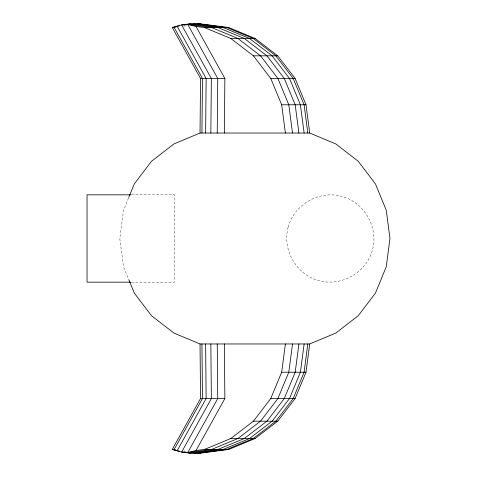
<?xml version="1.0" encoding="UTF-8"?>
<svg xmlns="http://www.w3.org/2000/svg" width="477" height="477" viewBox="0 0 477 477"><rect width="100%" height="100%" fill="white"/><g stroke="black" fill="none" stroke-linecap="round" stroke-linejoin="round"><path stroke-width="0.36" stroke-dasharray="2.38 1.79" d="M128.48 198.086L123.489 210.244L119.799 238.5L123.489 266.756L128.48 278.914M183.371 25.859L184.826 25.669M183.872 26.044L186.769 25.663M131.455 194.825L174.391 194.825L174.391 282.175L131.455 282.175M183.872 450.956L186.769 451.337M183.371 451.141L184.826 451.331M288.126 227.195C281.931 249.739 296.39 274.776 319.006 280.685C341.55 286.88 366.586 272.421 372.495 249.805C378.69 227.261 364.231 202.224 341.615 196.315C319.071 190.12 294.035 204.579 288.126 227.195"/><path stroke-width="0.72" d="M128.754 197.412L134.299 183.907L151.501 161.292L173.926 143.941L200.03 133.035L200.537 78.443L172.28 27.571L181.618 24.917L189.727 23.85L200.537 23.85L228.799 27.571L255.129 38.476L277.745 55.827L295.096 78.443L306.001 104.773L309.722 133.035L335.832 143.941L358.251 161.292L375.453 183.907L386.269 210.244L389.959 238.5L386.269 266.756L375.453 293.093L358.251 315.708L335.832 333.059L309.722 343.965L200.03 343.965L173.926 333.059L151.501 315.708L134.299 293.093L128.754 279.588M201.944 133.035L202.451 78.443L173.926 27.1L176.108 26.813M205.629 133.035L206.136 78.443L177.116 26.199L179.251 25.913M210.846 133.035L211.353 78.443L181.618 24.917L187.735 24.428L189.727 23.85L217.983 27.571L244.319 38.476L266.929 55.827L284.28 78.443L295.191 104.773L298.912 133.035M217.238 133.035L217.745 78.443L187.735 24.428L211.597 27.571L237.928 38.476L260.543 55.827L277.894 78.443L288.8 104.773L292.52 133.035M224.363 133.035L224.87 78.443L195.987 26.456L187.735 24.428M200.03 343.965L200.537 398.557L172.28 449.429L181.618 452.083L187.735 452.572L195.987 450.544L204.466 449.429L230.802 438.524L253.418 421.173L270.769 398.557L281.674 372.227L285.395 343.965M292.52 343.965L288.8 372.227L277.894 398.557L260.543 421.173L237.928 438.524L211.597 449.429L187.735 452.572L217.745 398.557L217.238 343.965M298.912 343.965L295.191 372.227L284.28 398.557L266.929 421.173L244.319 438.524L217.983 449.429L189.727 453.15L181.618 452.083L211.353 398.557L210.846 343.965M304.123 343.965L300.403 372.227L289.497 398.557L272.146 421.173L249.531 438.524L223.2 449.429L194.938 453.15L192.803 452.87M307.814 343.965L304.093 372.227L293.188 398.557L275.837 421.173L253.221 438.524L226.891 449.429L198.629 453.15L197.174 452.959M187.735 452.572L189.727 453.15L200.537 453.15L228.799 449.429L255.129 438.524L277.745 421.173L295.096 398.557L306.001 372.227L309.722 343.965M195.987 450.544L224.87 398.557L224.363 343.965M192.803 24.13L194.938 23.85L223.2 27.571L249.531 38.476L272.146 55.827L289.497 78.443L300.403 104.773L304.123 133.035M197.174 24.041L198.629 23.85L226.891 27.571L253.221 38.476L275.837 55.827L293.188 78.443L304.093 104.773L307.814 133.035M172.28 27.571L175.178 27.189M198.366 24.136L200.537 23.85M195.987 26.456L204.466 27.571L228.799 27.571M204.466 27.571L230.802 38.476L255.129 38.476M230.802 38.476L253.418 55.827L277.745 55.827M200.537 78.443L224.87 78.443M253.418 55.827L270.769 78.443L295.096 78.443M270.769 78.443L281.674 104.773L306.001 104.773M200.03 133.035L309.722 133.035M130.716 194.825L87.041 194.825L87.041 282.175L130.716 282.175M281.674 372.227L306.001 372.227M200.537 398.557L224.87 398.557M270.769 398.557L295.096 398.557M253.418 421.173L277.745 421.173M230.802 438.524L255.129 438.524M204.466 449.429L228.799 449.429M172.28 449.429L175.178 449.811M198.366 452.864L200.537 453.15M176.108 450.187L173.926 449.9L202.451 398.557L201.944 343.965M179.251 451.087L177.116 450.801L206.136 398.557L205.629 343.965M281.674 104.773L285.395 133.035"/></g></svg>
